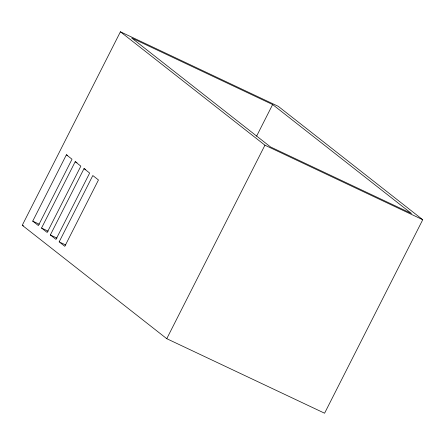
<?xml version="1.0" encoding="UTF-8"?>
<svg xmlns="http://www.w3.org/2000/svg" width="445" height="445" viewBox="0 0 445 445"><rect width="100%" height="100%" fill="white"/><g stroke="black" fill="none" stroke-linecap="round" stroke-linejoin="round"><path stroke-width="0.67" d="M22.25 225.281L120.417 31.784L278.236 106.311L422.75 219.719L324.583 413.216L166.764 338.69L22.25 225.281L23.502 225.871M66.388 154.799L72.023 159.221L38.37 225.565L32.73 221.137L66.388 154.799L67.59 155.366M75.199 161.713L80.84 166.135L47.181 232.479L41.541 228.051L75.199 161.713L77.002 162.564M84.01 168.627L89.651 173.055L55.992 239.393L50.352 234.966L84.01 168.627L85.813 169.478M59.163 241.885L92.821 175.541L98.462 179.969L64.803 246.308L59.163 241.885L65.777 245.006M256.604 136.148L272.635 104.547L131.653 37.975L270.527 146.956L411.514 213.533L272.635 104.547M166.764 338.69L264.931 145.198L120.417 31.784M264.931 145.198L422.75 219.719M32.73 221.137L39.344 224.258M41.541 228.051L48.155 231.178M50.352 234.966L56.966 238.092"/></g></svg>
